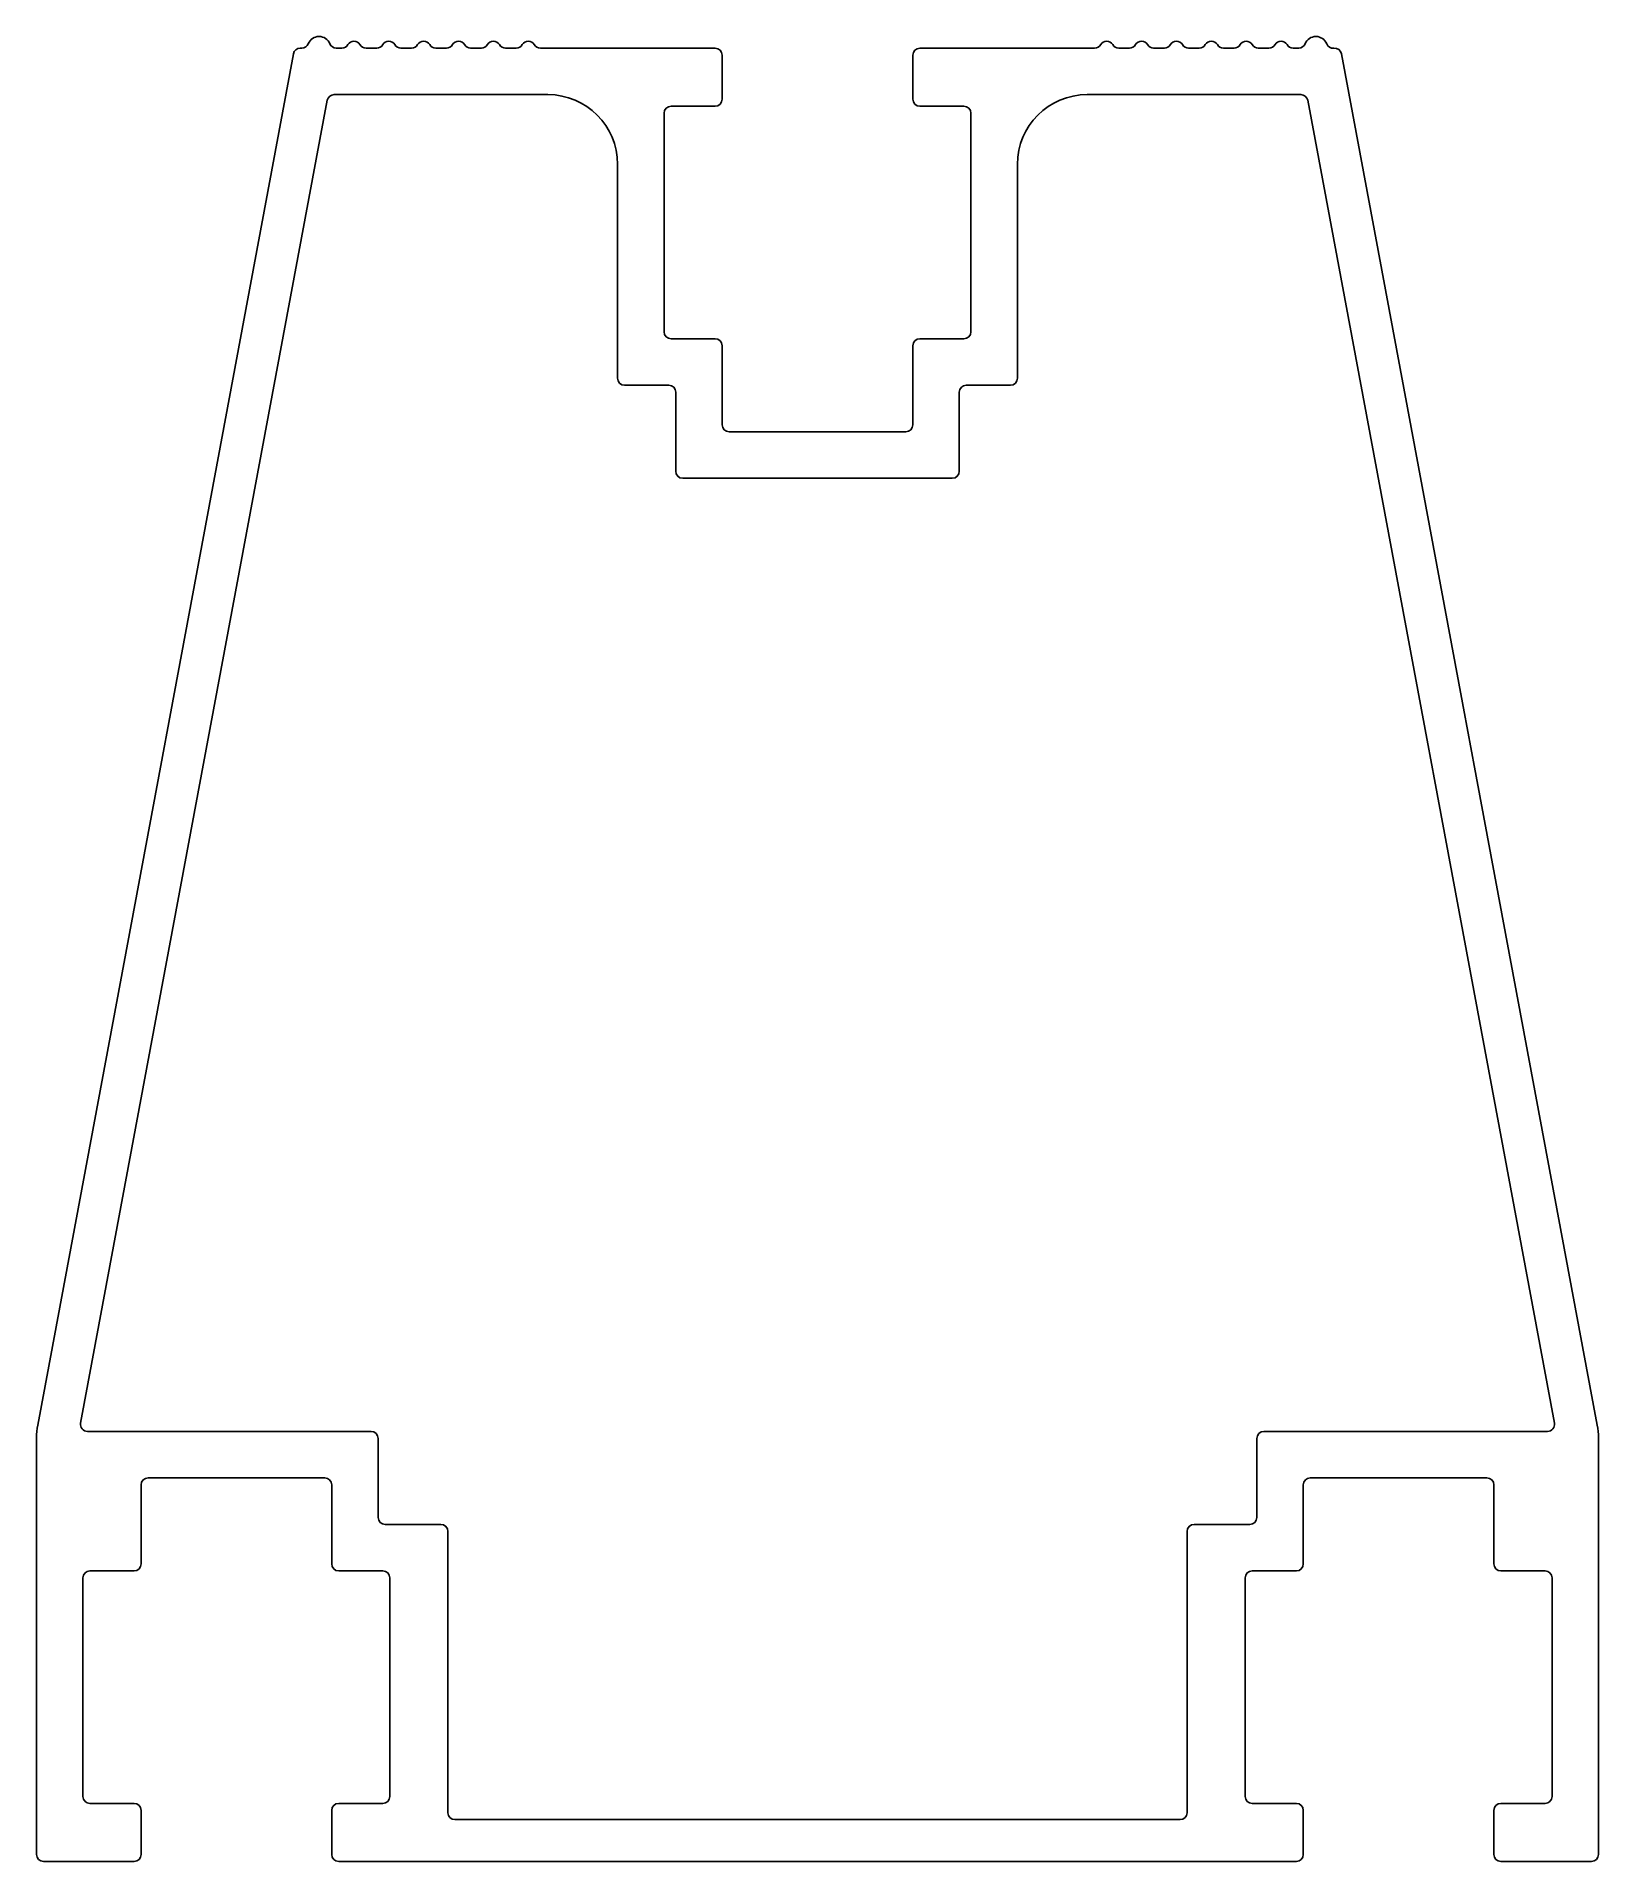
# Model space of a CAD drawing. Extents: x 3259.6 to 3326.8, y 1165.7 to 1244.2.
import ezdxf

# ---------------------------------------------------------------- set-up
doc = ezdxf.new("R2010")
doc.units = 0
doc.layers.get('0').update_dxf_attribs({"linetype": 'CONTINUOUS'})

msp = doc.modelspace()

# ---------------------------------------------------------------- linework, layer by layer
for p, q in [((3270.61, 1243.496), (3259.607, 1184.514)), ((3270.972, 1243.741), (3270.905, 1243.741)), ((3272.694, 1243.741), (3272.455, 1243.741)), ((3274.194, 1243.741), (3273.733, 1243.741)), ((3275.694, 1243.741), (3275.233, 1243.741)), ((3277.194, 1243.741), (3276.733, 1243.741)), ((3278.694, 1243.741), (3278.233, 1243.741)), ((3280.194, 1243.741), (3279.733, 1243.741)), ((3288.756, 1243.741), (3281.233, 1243.741)), ((3289.056, 1241.541), (3289.056, 1243.441)), ((3297.256, 1243.441), (3297.256, 1241.541)), ((3305.079, 1243.741), (3297.556, 1243.741)), ((3306.579, 1243.741), (3306.118, 1243.741)), ((3308.079, 1243.741), (3307.618, 1243.741)), ((3309.579, 1243.741), (3309.118, 1243.741)), ((3311.079, 1243.741), (3310.618, 1243.741)), ((3312.579, 1243.741), (3312.118, 1243.741)), ((3313.857, 1243.741), (3313.618, 1243.741)), ((3326.705, 1184.514), (3315.701, 1243.496)), ((3272.068, 1241.496), (3261.453, 1184.596)), ((3281.556, 1241.741), (3272.363, 1241.741)), ((3286.856, 1241.241), (3288.756, 1241.241)), ((3297.556, 1241.241), (3299.456, 1241.241)), ((3313.949, 1241.741), (3304.756, 1241.741)), ((3324.859, 1184.596), (3314.244, 1241.496)), ((3286.556, 1231.541), (3286.556, 1240.941)), ((3299.756, 1240.941), (3299.756, 1231.541)), ((3284.556, 1229.541), (3284.556, 1238.741)), ((3301.756, 1238.741), (3301.756, 1229.541)), ((3288.756, 1231.241), (3286.856, 1231.241)), ((3289.056, 1227.541), (3289.056, 1230.941)), ((3297.256, 1230.941), (3297.256, 1227.541)), ((3299.456, 1231.241), (3297.556, 1231.241)), ((3286.756, 1229.241), (3284.856, 1229.241)), ((3287.056, 1225.541), (3287.056, 1228.941)), ((3299.256, 1228.941), (3299.256, 1225.541)), ((3301.456, 1229.241), (3299.556, 1229.241)), ((3296.956, 1227.241), (3289.356, 1227.241)), ((3298.956, 1225.241), (3287.356, 1225.241)), ((3259.556, 1183.964), (3259.556, 1166.041)), ((3261.748, 1184.241), (3273.956, 1184.241)), ((3274.256, 1183.941), (3274.256, 1180.541)), ((3312.056, 1180.541), (3312.056, 1183.941)), ((3312.356, 1184.241), (3324.564, 1184.241)), ((3326.756, 1166.041), (3326.756, 1183.964)), ((3264.356, 1182.241), (3271.956, 1182.241)), ((3314.356, 1182.241), (3321.956, 1182.241)), ((3264.056, 1178.541), (3264.056, 1181.941)), ((3272.256, 1181.941), (3272.256, 1178.541)), ((3314.056, 1178.541), (3314.056, 1181.941)), ((3322.256, 1181.941), (3322.256, 1178.541)), ((3274.556, 1180.241), (3276.956, 1180.241)), ((3277.256, 1179.941), (3277.256, 1167.841)), ((3309.056, 1167.841), (3309.056, 1179.941)), ((3309.356, 1180.241), (3311.756, 1180.241)), ((3261.556, 1168.541), (3261.556, 1177.941)), ((3261.856, 1178.241), (3263.756, 1178.241)), ((3272.556, 1178.241), (3274.456, 1178.241)), ((3274.756, 1177.941), (3274.756, 1168.541)), ((3311.556, 1168.541), (3311.556, 1177.941)), ((3311.856, 1178.241), (3313.756, 1178.241)), ((3322.556, 1178.241), (3324.456, 1178.241)), ((3324.756, 1177.941), (3324.756, 1168.541)), ((3263.756, 1168.241), (3261.856, 1168.241)), ((3274.456, 1168.241), (3272.556, 1168.241)), ((3313.756, 1168.241), (3311.856, 1168.241)), ((3324.456, 1168.241), (3322.556, 1168.241)), ((3264.056, 1166.041), (3264.056, 1167.941)), ((3272.256, 1167.941), (3272.256, 1166.041)), ((3277.556, 1167.541), (3308.756, 1167.541)), ((3314.056, 1166.041), (3314.056, 1167.941)), ((3322.256, 1167.941), (3322.256, 1166.041)), ((3259.856, 1165.741), (3263.756, 1165.741)), ((3272.556, 1165.741), (3313.756, 1165.741)), ((3322.556, 1165.741), (3326.456, 1165.741))]:
    msp.add_line(p, q)
for centre, radius, start, end in [((3271.713, 1243.741), 0.5, 22.02216, 157.97731), ((3314.598, 1243.741), 0.5, 21.74818, 157.97786), ((3270.905, 1243.441), 0.3, 90, 169.43268), ((3270.972, 1244.041), 0.3, 269.99925, 337.97681), ((3272.455, 1244.041), 0.3, 202.02407, 270.00075), ((3272.694, 1244.041), 0.3, 270, 330), ((3273.213, 1243.741), 0.3, 30, 150), ((3273.733, 1244.041), 0.3, 210, 270), ((3274.194, 1244.041), 0.3, 270, 330), ((3274.713, 1243.741), 0.3, 30, 150), ((3275.233, 1244.041), 0.3, 210, 270), ((3275.694, 1244.041), 0.3, 270, 330), ((3276.213, 1243.741), 0.3, 30, 150), ((3276.733, 1244.041), 0.3, 210, 270), ((3277.194, 1244.041), 0.3, 270, 330), ((3277.713, 1243.741), 0.3, 30, 150), ((3278.233, 1244.041), 0.3, 210, 270), ((3278.694, 1244.041), 0.3, 270, 330), ((3279.213, 1243.741), 0.3, 30, 150), ((3279.733, 1244.041), 0.3, 210, 270), ((3280.194, 1244.041), 0.3, 270, 330), ((3280.713, 1243.741), 0.3, 30, 150), ((3281.233, 1244.041), 0.3, 210, 270), ((3288.756, 1243.441), 0.3, 0, 90), ((3297.556, 1243.441), 0.3, 90, 180), ((3305.079, 1244.041), 0.3, 270, 330), ((3305.598, 1243.741), 0.3, 29.99924, 150.00101), ((3306.118, 1244.041), 0.3, 209.99975, 270), ((3306.579, 1244.041), 0.3, 270, 330), ((3307.098, 1243.741), 0.3, 29.99924, 150.00101), ((3307.618, 1244.041), 0.3, 209.99975, 270), ((3308.079, 1244.041), 0.3, 270, 330), ((3308.598, 1243.741), 0.3, 29.99924, 150.00101), ((3309.118, 1244.041), 0.3, 209.99975, 270), ((3309.579, 1244.041), 0.3, 270, 330), ((3310.098, 1243.741), 0.3, 29.99924, 150.00101), ((3310.618, 1244.041), 0.3, 209.99975, 270), ((3311.079, 1244.041), 0.3, 270, 330), ((3311.598, 1243.741), 0.3, 29.99924, 150.00101), ((3312.118, 1244.041), 0.3, 209.99975, 270), ((3312.579, 1244.041), 0.3, 270, 330), ((3313.098, 1243.741), 0.3, 29.99924, 150.00101), ((3313.618, 1244.041), 0.3, 209.99975, 270), ((3313.857, 1244.041), 0.3, 269.99925, 337.97593), ((3315.341, 1244.038), 0.3, 201.74858, 276.24322), ((3315.407, 1243.441), 0.3, 10.56743, 96.24239), ((3272.363, 1241.441), 0.3, 90, 169.43268), ((3281.556, 1238.741), 3, 0, 90), ((3286.856, 1240.941), 0.3, 90, 180), ((3288.756, 1241.541), 0.3, 270, 360), ((3297.556, 1241.541), 0.3, 180, 270), ((3299.456, 1240.941), 0.3, 0, 90), ((3304.756, 1238.741), 3, 90, 180), ((3313.949, 1241.441), 0.3, 10.56732, 90), ((3286.856, 1231.541), 0.3, 180, 270), ((3288.756, 1230.941), 0.3, 0, 90), ((3297.556, 1230.941), 0.3, 90, 180), ((3299.456, 1231.541), 0.3, 270, 0), ((3284.856, 1229.541), 0.3, 180, 270), ((3301.456, 1229.541), 0.3, 270, 0), ((3286.756, 1228.941), 0.3, 0, 90), ((3299.556, 1228.941), 0.3, 90, 180), ((3289.356, 1227.541), 0.3, 180, 270), ((3296.956, 1227.541), 0.3, 270, 0), ((3287.356, 1225.541), 0.3, 180, 270), ((3298.956, 1225.541), 0.3, 270, 0), ((3261.748, 1184.541), 0.3, 169.43268, 270), ((3324.564, 1184.541), 0.3, 270, 10.56732), ((3262.556, 1183.964), 3, 169.43268, 180), ((3273.956, 1183.941), 0.3, 0, 90), ((3312.356, 1183.941), 0.3, 90, 180), ((3323.756, 1183.964), 3, 0, 10.56732), ((3264.356, 1181.941), 0.3, 90, 180), ((3271.956, 1181.941), 0.3, 0, 90), ((3314.356, 1181.941), 0.3, 90, 180), ((3321.956, 1181.941), 0.3, 0, 90), ((3274.556, 1180.541), 0.3, 180, 270), ((3276.956, 1179.941), 0.3, 0, 90), ((3309.356, 1179.941), 0.3, 90, 180), ((3311.756, 1180.541), 0.3, 270, 0), ((3263.756, 1178.541), 0.3, 270, 0), ((3272.556, 1178.541), 0.3, 180, 270), ((3313.756, 1178.541), 0.3, 270, 0), ((3322.556, 1178.541), 0.3, 180, 270), ((3261.856, 1177.941), 0.3, 90, 180), ((3274.456, 1177.941), 0.3, 0, 90), ((3311.856, 1177.941), 0.3, 90, 180), ((3324.456, 1177.941), 0.3, 0, 90), ((3261.856, 1168.541), 0.3, 180, 270), ((3263.756, 1167.941), 0.3, 0, 90), ((3272.556, 1167.941), 0.3, 90, 180), ((3274.456, 1168.541), 0.3, 270, 0), ((3311.856, 1168.541), 0.3, 180, 270), ((3313.756, 1167.941), 0.3, 0, 90), ((3322.556, 1167.941), 0.3, 90, 180), ((3324.456, 1168.541), 0.3, 270, 0), ((3277.556, 1167.841), 0.3, 180, 270), ((3308.756, 1167.841), 0.3, 270, 0), ((3259.856, 1166.041), 0.3, 180, 270), ((3263.756, 1166.041), 0.3, 270, 0), ((3272.556, 1166.041), 0.3, 180, 270), ((3313.756, 1166.041), 0.3, 270, 0), ((3322.556, 1166.041), 0.3, 180, 270), ((3326.456, 1166.041), 0.3, 270, 0)]:
    msp.add_arc(centre, radius, start, end)

doc.saveas('drawing.dxf')
